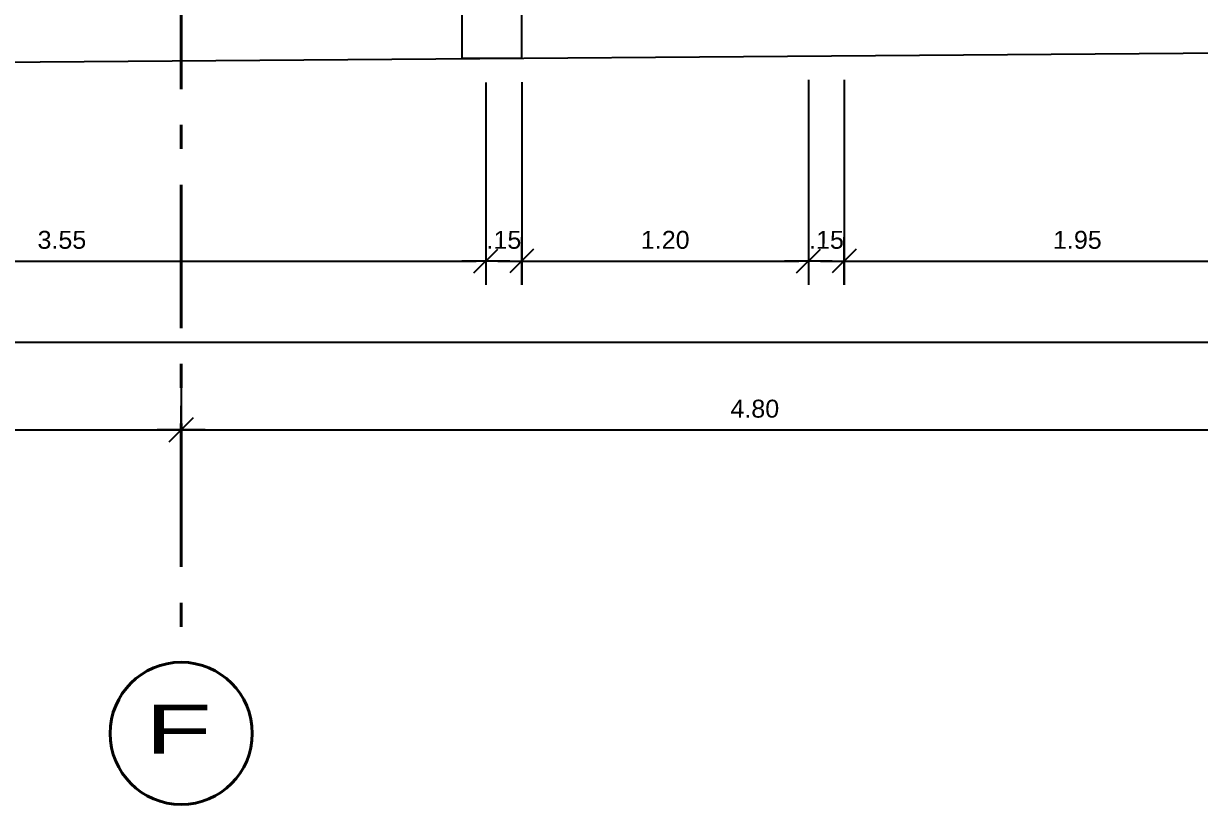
# Model space of a CAD drawing. Header units: millimetres. Extents: x 791 to 2661, y 209 to 602.
# Drawn here: x 1174.796 to 1179.718, y 515.642 to 518.911 of the extents above; entities that cross this region are included whole.
import ezdxf
from ezdxf.enums import TextEntityAlignment as Align

# ---------------------------------------------------------------- set-up
doc = ezdxf.new("R2010")
doc.units = ezdxf.units.MM
doc.header["$LTSCALE"] = 0.1
doc.header["$PDMODE"] = 3
doc.linetypes.add('ACAD_ISO10W100', pattern=[18, 12, -3, 0, -3])
doc.linetypes.add('DASHDOT', pattern=[1, 0.5, -0.25, 0, -0.25])
for name, color, linetype in [('01-COTAS EJE', 1, 'Continuous'), ('06', 1, 'Continuous'), ('COLUMNAS', 1, 'Continuous')]:
    doc.layers.add(name, color=color, linetype=linetype)
doc.layers.add('EJES', color=1, linetype='DASHDOT', lineweight=40)
doc.styles.add('ROMANS', font='', dxfattribs={"oblique": 1, "height": 0.075})
doc.styles.get('ROMANS').set_extended_font_data('Arial')
doc.dimstyles.new('COTAS 50', dxfattribs={"dimscale": 2, "dimtxt": 1.5, "dimasz": 0.02, "dimexe": 0.05, "dimexo": 0.05, "dimgap": 0.025, "dimtad": 3, "dimzin": 4, "dimdsep": 46, "dimtxsty": 'ROMANS', "dimblk": 'LLL', "dimcen": 0, "dimdle": 0.18, "dimclrd": 256, "dimclre": 1, "dimclrt": 3, "dimadec": 0, "dimazin": 0, "dimtfac": 1, "dimtix": 1, "dimtofl": 0, "dimtmove": 1, "dimatfit": 3, "dimldrblk": 'OPEN90', "dimfxl": 0.18, "dimtolj": 1, "dimtzin": 0, "dimarcsym": 0})

# ---------------------------------------------------------------- blocks, each defined once
blk = doc.blocks.new('LLL')
for p, q in [((0, 2.5), (0, -2.5)), ((2.5, 0), (-2.5, 0))]:
    blk.add_line(p, q)
at = {"color": 3}
blk.add_line((-1.25, -1.25), (1.25, 1.25), dxfattribs=at)
at = {"layer": 'Defpoints', "color": 0, "linetype": 'ByBlock'}
blk.add_point((0, 0), dxfattribs=at)
blk.add_point((0, 0), dxfattribs=at)
blk = doc.blocks.new('*D147')
at = {"layer": '01-COTAS EJE', "color": 1, "lineweight": -2, "ltscale": 0.15, "transparency": 16777216}
for p, q in [((1176.7314, 518.664), (1176.7314, 517.8165)), ((1173.1814, 518.6367), (1173.1814, 517.8165))]:
    blk.add_line(p, q, dxfattribs=at)
at = {"layer": '01-COTAS EJE', "lineweight": -2, "ltscale": 0.15, "transparency": 16777216}
blk.add_line((1173.2214, 517.9165), (1176.6914, 517.9165), dxfattribs=at)
at = {"layer": 'Defpoints', "color": 0, "ltscale": 0.15, "transparency": 16777216}
for p in [(1176.7314, 518.764), (1173.1814, 518.7367), (1176.7314, 517.9165)]:
    blk.add_point(p, dxfattribs=at)
at = {"layer": '01-COTAS EJE', "lineweight": -2, "ltscale": 0.15, "transparency": 16777216, "xscale": 0.04, "yscale": 0.04, "zscale": 0.04, "rotation": 180}
blk.add_blockref('LLL', (1173.1814, 517.9165), dxfattribs=at)
at = {"layer": '01-COTAS EJE', "lineweight": -2, "ltscale": 0.15, "transparency": 16777216, "xscale": 0.04, "yscale": 0.04, "zscale": 0.04}
blk.add_blockref('LLL', (1176.7314, 517.9165), dxfattribs=at)
at = {"layer": '01-COTAS EJE', "color": 3, "ltscale": 0.15, "transparency": 16777216, "insert": (1174.9564, 518.0048), "char_height": 0.075, "attachment_point": 5, "style": 'ROMANS'}
blk.add_mtext('\\A1;3.55', dxfattribs=at)
blk = doc.blocks.new('_OPEN90')
at = {"color": 0, "linetype": 'ByBlock', "ltscale": 0.7}
for p, q in [((0, 0), (-1, 0)), ((-0.5, 0.5), (0, 0)), ((0, 0), (-0.5, -0.5))]:
    blk.add_line(p, q, dxfattribs=at)
blk = doc.blocks.new('*D190')
at = {"layer": '01-COTAS EJE', "color": 1, "lineweight": -2, "ltscale": 0.15, "transparency": 16777216}
for p, q in [((1176.7314, 518.664), (1176.7314, 517.8165)), ((1176.8814, 518.6652), (1176.8814, 517.8165))]:
    blk.add_line(p, q, dxfattribs=at)
at = {"layer": '01-COTAS EJE', "lineweight": -2, "ltscale": 0.15, "transparency": 16777216}
for p, q in [((1176.6914, 517.9165), (1176.6514, 517.9165)), ((1176.9214, 517.9165), (1176.9614, 517.9165))]:
    blk.add_line(p, q, dxfattribs=at)
at = {"layer": 'Defpoints', "color": 0, "ltscale": 0.15, "transparency": 16777216}
for p in [(1176.7314, 518.764), (1176.8814, 518.7652), (1176.8814, 517.9165)]:
    blk.add_point(p, dxfattribs=at)
at = {"layer": '01-COTAS EJE', "lineweight": -2, "ltscale": 0.15, "transparency": 16777216, "xscale": 0.04, "yscale": 0.04, "zscale": 0.04}
blk.add_blockref('LLL', (1176.7314, 517.9165), dxfattribs=at)
at = {"layer": '01-COTAS EJE', "lineweight": -2, "ltscale": 0.15, "transparency": 16777216, "xscale": 0.04, "yscale": 0.04, "zscale": 0.04, "rotation": 180}
blk.add_blockref('LLL', (1176.8814, 517.9165), dxfattribs=at)
at = {"layer": '01-COTAS EJE', "color": 3, "ltscale": 0.15, "transparency": 16777216, "insert": (1176.8064, 518.0048), "char_height": 0.075, "attachment_point": 5, "style": 'ROMANS'}
blk.add_mtext('\\A1;.15', dxfattribs=at)
blk = doc.blocks.new('*D191')
at = {"layer": '01-COTAS EJE', "color": 1, "lineweight": -2, "ltscale": 0.15, "transparency": 16777216}
for p, q in [((1176.8814, 518.6652), (1176.8814, 517.8165)), ((1178.0814, 518.6744), (1178.0814, 517.8165))]:
    blk.add_line(p, q, dxfattribs=at)
at = {"layer": '01-COTAS EJE', "lineweight": -2, "ltscale": 0.15, "transparency": 16777216}
blk.add_line((1176.9214, 517.9165), (1178.0414, 517.9165), dxfattribs=at)
at = {"layer": 'Defpoints', "color": 0, "ltscale": 0.15, "transparency": 16777216}
for p in [(1176.8814, 518.7652), (1178.0814, 518.7744), (1178.0814, 517.9165)]:
    blk.add_point(p, dxfattribs=at)
at = {"layer": '01-COTAS EJE', "lineweight": -2, "ltscale": 0.15, "transparency": 16777216, "xscale": 0.04, "yscale": 0.04, "zscale": 0.04, "rotation": 180}
blk.add_blockref('LLL', (1176.8814, 517.9165), dxfattribs=at)
at = {"layer": '01-COTAS EJE', "lineweight": -2, "ltscale": 0.15, "transparency": 16777216, "xscale": 0.04, "yscale": 0.04, "zscale": 0.04}
blk.add_blockref('LLL', (1178.0814, 517.9165), dxfattribs=at)
at = {"layer": '01-COTAS EJE', "color": 3, "ltscale": 0.15, "transparency": 16777216, "insert": (1177.4814, 518.0048), "char_height": 0.075, "attachment_point": 5, "style": 'ROMANS'}
blk.add_mtext('\\A1;1.20', dxfattribs=at)
blk = doc.blocks.new('*D192')
at = {"layer": '01-COTAS EJE', "color": 1, "lineweight": -2, "ltscale": 0.15, "transparency": 16777216}
for p, q in [((1178.0814, 518.6744), (1178.0814, 517.8165)), ((1178.2314, 518.6755), (1178.2314, 517.8165))]:
    blk.add_line(p, q, dxfattribs=at)
at = {"layer": '01-COTAS EJE', "lineweight": -2, "ltscale": 0.15, "transparency": 16777216}
for p, q in [((1178.0414, 517.9165), (1178.0014, 517.9165)), ((1178.2714, 517.9165), (1178.3114, 517.9165))]:
    blk.add_line(p, q, dxfattribs=at)
at = {"layer": 'Defpoints', "color": 0, "ltscale": 0.15, "transparency": 16777216}
for p in [(1178.0814, 518.7744), (1178.2314, 518.7755), (1178.2314, 517.9165)]:
    blk.add_point(p, dxfattribs=at)
at = {"layer": '01-COTAS EJE', "lineweight": -2, "ltscale": 0.15, "transparency": 16777216, "xscale": 0.04, "yscale": 0.04, "zscale": 0.04}
blk.add_blockref('LLL', (1178.0814, 517.9165), dxfattribs=at)
at = {"layer": '01-COTAS EJE', "lineweight": -2, "ltscale": 0.15, "transparency": 16777216, "xscale": 0.04, "yscale": 0.04, "zscale": 0.04, "rotation": 180}
blk.add_blockref('LLL', (1178.2314, 517.9165), dxfattribs=at)
at = {"layer": '01-COTAS EJE', "color": 3, "ltscale": 0.15, "transparency": 16777216, "insert": (1178.1564, 518.0048), "char_height": 0.075, "attachment_point": 5, "style": 'ROMANS'}
blk.add_mtext('\\A1;.15', dxfattribs=at)
blk = doc.blocks.new('*D193')
at = {"layer": '01-COTAS EJE', "color": 1, "lineweight": -2, "ltscale": 0.15, "transparency": 16777216}
for p, q in [((1178.2314, 518.6755), (1178.2314, 517.8165)), ((1180.1814, 518.6905), (1180.1814, 517.8165))]:
    blk.add_line(p, q, dxfattribs=at)
at = {"layer": '01-COTAS EJE', "lineweight": -2, "ltscale": 0.15, "transparency": 16777216}
blk.add_line((1178.2714, 517.9165), (1180.1414, 517.9165), dxfattribs=at)
at = {"layer": 'Defpoints', "color": 0, "ltscale": 0.15, "transparency": 16777216}
for p in [(1178.2314, 518.7755), (1180.1814, 518.7905), (1180.1814, 517.9165)]:
    blk.add_point(p, dxfattribs=at)
at = {"layer": '01-COTAS EJE', "lineweight": -2, "ltscale": 0.15, "transparency": 16777216, "xscale": 0.04, "yscale": 0.04, "zscale": 0.04, "rotation": 180}
blk.add_blockref('LLL', (1178.2314, 517.9165), dxfattribs=at)
at = {"layer": '01-COTAS EJE', "lineweight": -2, "ltscale": 0.15, "transparency": 16777216, "xscale": 0.04, "yscale": 0.04, "zscale": 0.04}
blk.add_blockref('LLL', (1180.1814, 517.9165), dxfattribs=at)
at = {"layer": '01-COTAS EJE', "color": 3, "ltscale": 0.15, "transparency": 16777216, "insert": (1179.2064, 518.0048), "char_height": 0.075, "attachment_point": 5, "style": 'ROMANS'}
blk.add_mtext('\\A1;1.95', dxfattribs=at)
blk = doc.blocks.new('*D199')
at = {"layer": '01-COTAS EJE', "color": 1, "lineweight": -2, "ltscale": 0.15, "transparency": 16777216}
for p, q in [((1185.9314, 518.7347), (1185.9314, 517.4776)), ((1162.8564, 518.5574), (1162.8564, 517.4776))]:
    blk.add_line(p, q, dxfattribs=at)
at = {"layer": '01-COTAS EJE', "lineweight": -2, "ltscale": 0.15, "transparency": 16777216}
blk.add_line((1162.8964, 517.5776), (1185.8914, 517.5776), dxfattribs=at)
at = {"layer": 'Defpoints', "color": 0, "ltscale": 0.15, "transparency": 16777216}
for p in [(1185.9314, 518.8347), (1162.8564, 518.6574), (1185.9314, 517.5776)]:
    blk.add_point(p, dxfattribs=at)
at = {"layer": '01-COTAS EJE', "lineweight": -2, "ltscale": 0.15, "transparency": 16777216, "xscale": 0.04, "yscale": 0.04, "zscale": 0.04, "rotation": 180}
blk.add_blockref('LLL', (1162.8564, 517.5776), dxfattribs=at)
at = {"layer": '01-COTAS EJE', "lineweight": -2, "ltscale": 0.15, "transparency": 16777216, "xscale": 0.04, "yscale": 0.04, "zscale": 0.04}
blk.add_blockref('LLL', (1185.9314, 517.5776), dxfattribs=at)
at = {"layer": '01-COTAS EJE', "color": 3, "ltscale": 0.15, "transparency": 16777216, "insert": (1174.3939, 517.6659), "char_height": 0.075, "attachment_point": 5, "style": 'ROMANS'}
blk.add_mtext('\\A1;23.08', dxfattribs=at)
blk = doc.blocks.new('*D153')
at = {"layer": '01-COTAS EJE', "color": 1, "lineweight": -2, "ltscale": 0.15, "transparency": 16777216}
for p, q in [((1173.1064, 517.4776), (1173.1064, 517.1098)), ((1175.4564, 517.4776), (1175.4564, 517.1098))]:
    blk.add_line(p, q, dxfattribs=at)
at = {"layer": '01-COTAS EJE', "lineweight": -2, "ltscale": 0.15, "transparency": 16777216}
blk.add_line((1173.1464, 517.2098), (1175.4164, 517.2098), dxfattribs=at)
at = {"layer": 'Defpoints', "color": 0, "ltscale": 0.15, "transparency": 16777216}
for p in [(1173.1064, 517.5776), (1175.4564, 517.5776), (1175.4564, 517.2098)]:
    blk.add_point(p, dxfattribs=at)
at = {"layer": '01-COTAS EJE', "lineweight": -2, "ltscale": 0.15, "transparency": 16777216, "xscale": 0.04, "yscale": 0.04, "zscale": 0.04, "rotation": 180}
blk.add_blockref('LLL', (1173.1064, 517.2098), dxfattribs=at)
at = {"layer": '01-COTAS EJE', "lineweight": -2, "ltscale": 0.15, "transparency": 16777216, "xscale": 0.04, "yscale": 0.04, "zscale": 0.04}
blk.add_blockref('LLL', (1175.4564, 517.2098), dxfattribs=at)
at = {"layer": '01-COTAS EJE', "color": 3, "ltscale": 0.15, "transparency": 16777216, "insert": (1174.2814, 517.2981), "char_height": 0.075, "attachment_point": 5, "style": 'ROMANS'}
blk.add_mtext('\\A1;2.35', dxfattribs=at)
blk = doc.blocks.new('*D154')
at = {"layer": '01-COTAS EJE', "color": 1, "lineweight": -2, "ltscale": 0.15, "transparency": 16777216}
for p, q in [((1175.4564, 517.4776), (1175.4564, 517.1098)), ((1180.2564, 517.4776), (1180.2564, 517.1098))]:
    blk.add_line(p, q, dxfattribs=at)
at = {"layer": '01-COTAS EJE', "lineweight": -2, "ltscale": 0.15, "transparency": 16777216}
blk.add_line((1175.4964, 517.2098), (1180.2164, 517.2098), dxfattribs=at)
at = {"layer": 'Defpoints', "color": 0, "ltscale": 0.15, "transparency": 16777216}
for p in [(1175.4564, 517.5776), (1180.2564, 517.5776), (1180.2564, 517.2098)]:
    blk.add_point(p, dxfattribs=at)
at = {"layer": '01-COTAS EJE', "lineweight": -2, "ltscale": 0.15, "transparency": 16777216, "xscale": 0.04, "yscale": 0.04, "zscale": 0.04, "rotation": 180}
blk.add_blockref('LLL', (1175.4564, 517.2098), dxfattribs=at)
at = {"layer": '01-COTAS EJE', "lineweight": -2, "ltscale": 0.15, "transparency": 16777216, "xscale": 0.04, "yscale": 0.04, "zscale": 0.04}
blk.add_blockref('LLL', (1180.2564, 517.2098), dxfattribs=at)
at = {"layer": '01-COTAS EJE', "color": 3, "ltscale": 0.15, "transparency": 16777216, "insert": (1177.8564, 517.2981), "char_height": 0.075, "attachment_point": 5, "style": 'ROMANS'}
blk.add_mtext('\\A1;4.80', dxfattribs=at)

msp = doc.modelspace()

# ---------------------------------------------------------------- linework, layer by layer
at = {"layer": '06'}
msp.add_line((1162.8814, 518.6576), (1185.9314, 518.8347), dxfattribs=at)
at = {"layer": 'COLUMNAS', "ltscale": 0.15}
msp.add_lwpolyline([(1176.6314, 518.7652), (1176.8814, 518.7652), (1176.8814, 519.0152), (1176.6314, 519.0152)], close=True, dxfattribs=at)
at = {"layer": 'EJES', "linetype": 'ACAD_ISO10W100', "ltscale": 0.5}
msp.add_line((1175.4564, 520.2361), (1175.4564, 516.2371), dxfattribs=at)
at = {"layer": 'EJES', "color": 2, "linetype": 'Continuous'}
msp.add_circle((1175.4564, 515.9395), 0.2976, dxfattribs=at)

# ---------------------------------------------------------------- texts
at = {"layer": 'EJES', "color": 3, "style": 'ROMANS', "width": 1.6}
msp.add_text('F', height=0.2046, dxfattribs=at).set_placement((1175.4444, 515.8544), align=Align.CENTER)

# ---------------------------------------------------------------- dimensions: what is measured, and where the dimension line sits
at = {"layer": '01-COTAS EJE', "ltscale": 0.15}
for base, p1, p2, picture, middle in [((1185.9313657477, 517.5775824372), (1162.8563657477, 518.6574146145), (1185.9313657477, 518.8346943687), '*D199', (1174.3938657477, 517.6659009911)), ((1176.7314, 517.9165), (1173.1814, 518.7367), (1176.7314, 518.764), '*D147', (1174.9564, 518.0048)), ((1176.8814, 517.9165), (1176.7314, 518.764), (1176.8814, 518.7652), '*D190', (1176.8064, 518.0048)), ((1178.0814, 517.9165), (1176.8814, 518.7652), (1178.0814, 518.7744), '*D191', (1177.4814, 518.0048)), ((1178.2314, 517.9165), (1178.0814, 518.7744), (1178.2314, 518.7755), '*D192', (1178.1564, 518.0048)), ((1180.1814, 517.9165), (1178.2314, 518.7755), (1180.1814, 518.7905), '*D193', (1179.2064, 518.0048)), ((1175.4564, 517.2098), (1173.1064, 517.5776), (1175.4564, 517.5776), '*D153', (1174.2814, 517.2981)), ((1180.2564, 517.2098), (1175.4564, 517.5776), (1180.2564, 517.5776), '*D154', (1177.8564, 517.2981))]:
    dim = msp.add_linear_dim(base=base, p1=p1, p2=p2, dimstyle='COTAS 50', dxfattribs=at)
    dim.commit()
    dim.dimension.update_dxf_attribs({"geometry": picture, "text_midpoint": middle})

doc.saveas('drawing.dxf')
